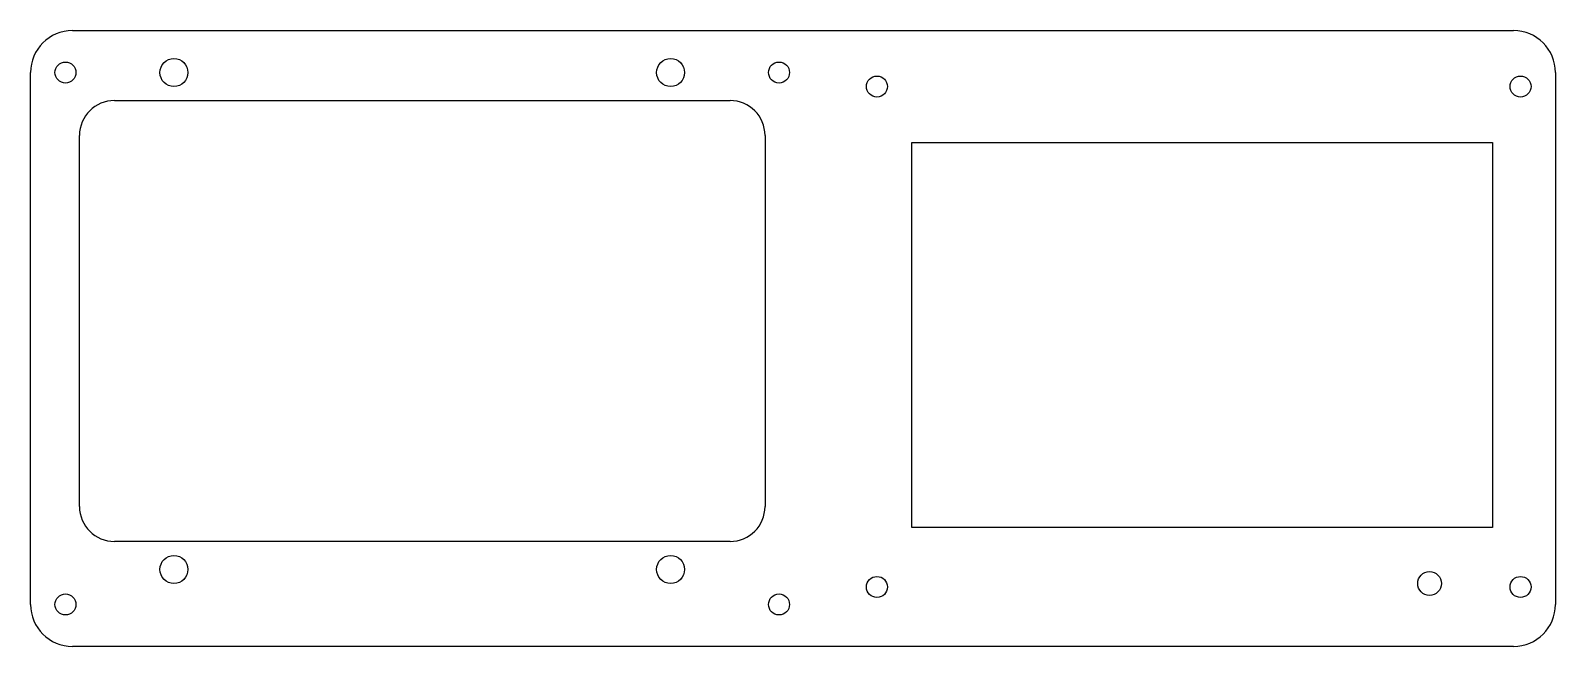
# Model space of a CAD drawing. Extents: x 40 to 258, y 95 to 183.
import ezdxf

# ---------------------------------------------------------------- set-up
doc = ezdxf.new("R2010")
doc.units = 0
doc.layers.add('View', color=7, linetype='CONTINUOUS')

msp = doc.modelspace()

# ---------------------------------------------------------------- linework, layer by layer
at = {"layer": 'View'}
for p, q in [((45.7665, 182.579), (251.766, 182.579)), ((39.7665, 100.579), (39.7665, 176.579)), ((257.766, 176.579), (257.766, 100.579)), ((51.7665, 172.579), (139.766, 172.579)), ((46.7665, 114.579), (46.7665, 167.579)), ((144.766, 167.579), (144.766, 114.579)), ((165.766, 111.579), (165.766, 166.579)), ((165.766, 166.579), (248.766, 166.579)), ((248.766, 166.579), (248.766, 111.579)), ((248.766, 111.579), (165.766, 111.579)), ((139.766, 109.579), (51.7665, 109.579)), ((251.766, 94.5787), (45.7665, 94.5787))]:
    msp.add_line(p, q, dxfattribs=at)
for centre, radius in [((44.7665, 176.579), 1.5), ((60.2665, 176.579), 2), ((131.266, 176.579), 2), ((146.766, 176.579), 1.5), ((160.766, 174.579), 1.5), ((252.766, 174.579), 1.5), ((60.2665, 105.579), 2), ((131.266, 105.579), 2), ((239.766, 103.579), 1.7), ((160.766, 103.079), 1.5), ((252.766, 103.079), 1.5), ((44.7665, 100.579), 1.5), ((146.766, 100.579), 1.5)]:
    msp.add_circle(centre, radius, dxfattribs=at)
for centre, radius, start, end in [((45.7665, 176.579), 6, 90, 180), ((251.766, 176.579), 6, 0, 90), ((51.7665, 167.579), 5, 90, 180), ((139.766, 167.579), 5, 0, 90), ((51.7665, 114.579), 5, 180, -90), ((139.766, 114.579), 5, -90, 0), ((45.7665, 100.579), 6, 180, -90), ((251.766, 100.579), 6, -90, 0)]:
    msp.add_arc(centre, radius, start, end, dxfattribs=at)

doc.saveas('drawing.dxf')
